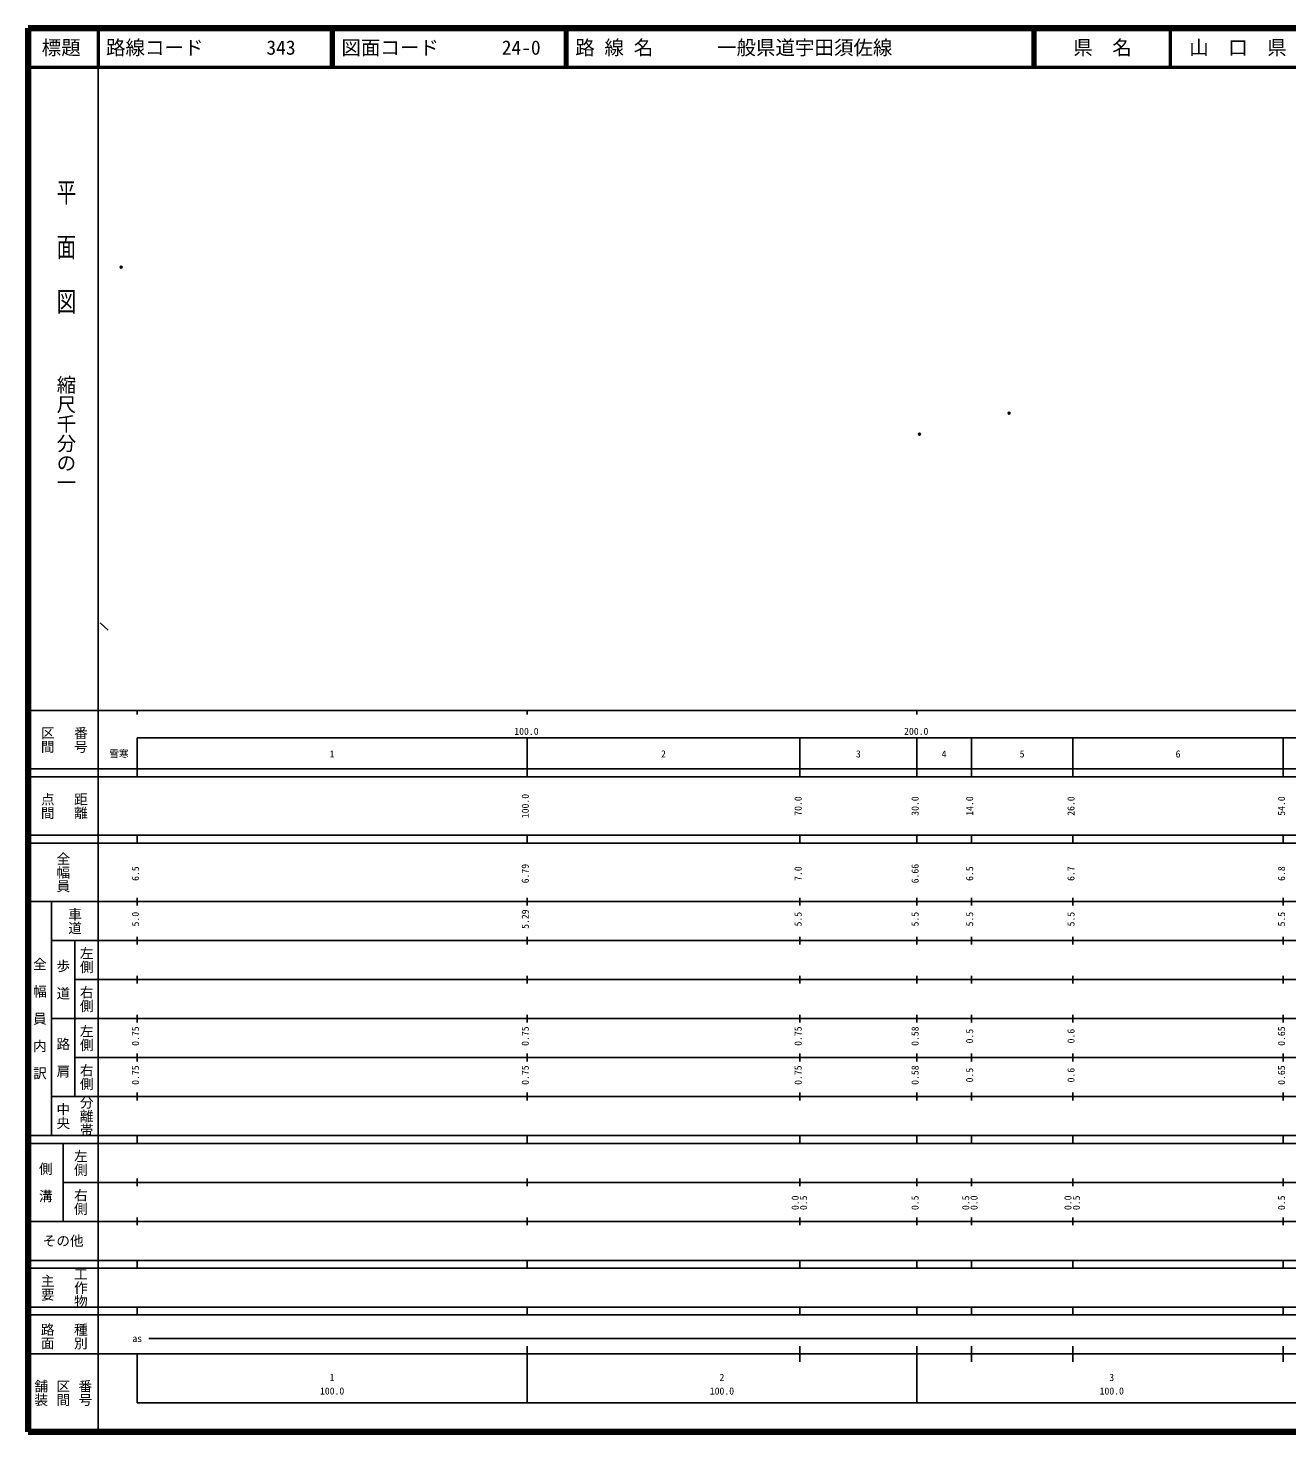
# Model space of a CAD drawing. Units: millimetres on the paper. Extents: x 40 to 680, y 20 to 380.
# Drawn here: x 40 to 362.9, y 20 to 380 of the extents above; entities that cross this region are included whole.
import ezdxf
from ezdxf.enums import TextEntityAlignment as Align

# ---------------------------------------------------------------- set-up
doc = ezdxf.new("R2010")
doc.units = ezdxf.units.MM
doc.header["$PDMODE"] = 32
doc.header["$PDSIZE"] = 0.5
for name, color, linetype, lineweight in [('M-OTRS', 6, 'Continuous', 25), ('M-TTL', 2, 'Continuous', 140), ('M-TTL-BAND', 7, 'Continuous', 25), ('M-TTL-LINE', 7, 'Continuous', 50)]:
    doc.layers.add(name, color=color, linetype=linetype, lineweight=lineweight)
doc.layers.add('M-TTL-TXT', color=7, linetype='Continuous')
doc.styles.add('@ＭＳ ゴシック', font='')
doc.styles.add('ＭＳ ゴシック', font='')
doc.styles.get('@ＭＳ ゴシック').set_extended_font_data('@MS Gothic')
doc.styles.get('ＭＳ ゴシック').set_extended_font_data('MS Gothic')

msp = doc.modelspace()

# ---------------------------------------------------------------- linework, layer by layer
at = {"layer": 'M-OTRS'}
msp.add_line((58.489, 227.514), (60.513, 225.617), dxfattribs=at)
for p in [(63.882, 318.691), (291.664, 281.262), (268.667, 275.842)]:
    msp.add_point(p, dxfattribs=at)
at = {"layer": 'M-TTL'}
for p, q in [((40, 380), (40, 20)), ((680, 380), (40, 380)), ((40, 20), (680, 20))]:
    msp.add_line(p, q, dxfattribs=at)
at = {"layer": 'M-TTL-BAND'}
for p, q in [((58, 370), (58, 20)), ((40, 205), (579, 205)), ((68, 205), (68, 204)), ((168, 205), (168, 204)), ((268, 205), (268, 204)), ((68, 198), (579, 198)), ((68, 198), (68, 188)), ((168, 188), (168, 198)), ((238, 188), (238, 198)), ((268, 188), (268, 198)), ((282, 188), (282, 198)), ((308, 188), (308, 198)), ((362, 188), (362, 198)), ((40, 190), (579, 190)), ((40, 188), (579, 188)), ((40, 173), (579, 173)), ((68, 171), (68, 173)), ((168, 171), (168, 173)), ((238, 171), (238, 173)), ((268, 171), (268, 173)), ((282, 171), (282, 173)), ((308, 171), (308, 173)), ((362, 171), (362, 173)), ((40, 171), (579, 171)), ((40, 156), (579, 156)), ((46, 96), (46, 156)), ((68, 155), (68, 157)), ((168, 155), (168, 157)), ((238, 155), (238, 157)), ((268, 155), (268, 157)), ((282, 155), (282, 157)), ((308, 155), (308, 157)), ((362, 155), (362, 157)), ((46, 146), (579, 146)), ((52, 146), (52, 106)), ((68, 145), (68, 147)), ((168, 145), (168, 147)), ((238, 145), (238, 147)), ((268, 145), (268, 147)), ((282, 145), (282, 147)), ((308, 145), (308, 147)), ((362, 145), (362, 147)), ((68, 135), (68, 137)), ((168, 135), (168, 137)), ((238, 135), (238, 137)), ((268, 135), (268, 137)), ((282, 135), (282, 137)), ((308, 135), (308, 137)), ((362, 135), (362, 137)), ((52, 136), (579, 136)), ((46, 126), (579, 126)), ((68, 125), (68, 127)), ((168, 125), (168, 127)), ((238, 125), (238, 127)), ((268, 125), (268, 127)), ((282, 125), (282, 127)), ((308, 125), (308, 127)), ((362, 125), (362, 127)), ((52, 116), (579, 116)), ((68, 115), (68, 117)), ((168, 115), (168, 117)), ((238, 115), (238, 117)), ((268, 115), (268, 117)), ((282, 115), (282, 117)), ((308, 115), (308, 117)), ((362, 115), (362, 117)), ((46, 106), (579, 106)), ((68, 105), (68, 107)), ((168, 105), (168, 107)), ((238, 105), (238, 107)), ((268, 105), (268, 107)), ((282, 105), (282, 107)), ((308, 105), (308, 107)), ((362, 105), (362, 107)), ((40, 96), (579, 96)), ((40, 94), (579, 94)), ((49, 94), (49, 74)), ((68, 94), (68, 96)), ((168, 94), (168, 96)), ((238, 94), (238, 96)), ((268, 94), (268, 96)), ((282, 94), (282, 96)), ((308, 94), (308, 96)), ((362, 94), (362, 96)), ((49, 84), (579, 84)), ((68, 83), (68, 85)), ((168, 83), (168, 85)), ((238, 83), (238, 85)), ((268, 83), (268, 85)), ((282, 83), (282, 85)), ((308, 83), (308, 85)), ((362, 83), (362, 85)), ((40, 74), (579, 74)), ((68, 73), (68, 75)), ((168, 73), (168, 75)), ((238, 73), (238, 75)), ((268, 73), (268, 75)), ((282, 73), (282, 75)), ((308, 73), (308, 75)), ((362, 73), (362, 75)), ((40, 64), (579, 64)), ((40, 62), (579, 62)), ((68, 62), (68, 64)), ((168, 62), (168, 64)), ((238, 62), (238, 64)), ((268, 62), (268, 64)), ((282, 62), (282, 64)), ((308, 62), (308, 64)), ((362, 62), (362, 64)), ((40, 52), (579, 52)), ((68, 50), (68, 52)), ((168, 50), (168, 52)), ((238, 50), (238, 52)), ((268, 50), (268, 52)), ((282, 50), (282, 52)), ((308, 50), (308, 52)), ((362, 50), (362, 52)), ((40, 50), (579, 50)), ((71, 44), (565, 44)), ((40, 40), (579, 40)), ((68, 40), (68, 27.5)), ((168, 27.5), (168, 42)), ((238, 38), (238, 42)), ((268, 27.5), (268, 42)), ((282, 38), (282, 42)), ((308, 38), (308, 42)), ((362, 38), (362, 42)), ((68, 27.5), (579, 27.5))]:
    msp.add_line(p, q, dxfattribs=at)
at = {"layer": 'M-TTL-LINE'}
for p, q in [((58, 380), (58, 370)), ((117.75, 380), (117.75, 370)), ((118.25, 380), (118.25, 370)), ((177.75, 380), (177.75, 370)), ((178.25, 380), (178.25, 370)), ((297.75, 380), (297.75, 370)), ((298.25, 380), (298.25, 370)), ((333, 380), (333, 370)), ((40, 370), (680, 370))]:
    msp.add_line(p, q, dxfattribs=at)

# ---------------------------------------------------------------- texts
at = {"layer": 'M-TTL-BAND', "style": '@ＭＳ ゴシック', "width": 1.4}
msp.add_text('平  面  図', height=3.666, rotation=270, dxfattribs=at).set_placement((49.777, 306.475), align=Align.MIDDLE_RIGHT)
at = {"layer": 'M-TTL-BAND', "style": '@ＭＳ ゴシック'}
msp.add_text('縮尺千分の一', height=3.666, rotation=270, dxfattribs=at).set_placement((49.777, 261.03), align=Align.MIDDLE_RIGHT)
for s, p in [('区間', (45, 197.5)), ('番号', (53.5, 197.5)), ('点間', (45, 180.5)), ('距離', (53.5, 180.5)), ('全幅員', (49, 163.5)), ('車道', (52, 151)), ('左側', (55, 141)), ('全\u3000幅\u3000員\u3000内\u3000訳', (43, 126)), ('歩\u3000道', (49, 136)), ('右側', (55, 131)), ('左側', (55, 121)), ('路\u3000肩', (49, 116)), ('右側', (55, 111)), ('分離帯', (55, 101)), ('中央', (49, 101)), ('左側', (53.5, 89)), ('側\u3000溝', (44.5, 84)), ('右側', (53.5, 79)), ('工作物', (53.5, 57)), ('主要', (45, 57)), ('路面', (45, 44.5)), ('種別', (53.5, 44.5)), ('舗装', (43.333, 30)), ('区間', (49, 30)), ('番号', (54.667, 30))]:
    msp.add_text(s, height=2.566, rotation=270, dxfattribs=at).set_placement(p, align=Align.MIDDLE_CENTER)
at = {"layer": 'M-TTL-BAND', "style": 'ＭＳ ゴシック'}
for s, p in [('100.0', (167.844, 198.195)), ('200.0', (267.844, 198.195)), ('雪寒', (63.312, 192.405)), ('1', (118, 192.405)), ('2', (203, 192.405)), ('3', (253, 192.405)), ('4', (275, 192.405)), ('5', (295, 192.405)), ('6', (335, 192.405)), ('as', (68, 42.5)), ('1', (118, 32.523)), ('2', (218, 32.523)), ('3', (318, 32.523)), ('100.0', (118, 29.033)), ('100.0', (218, 29.033)), ('100.0', (318, 29.033))]:
    msp.add_text(s, height=1.833, dxfattribs=at).set_placement(p, align=Align.BOTTOM_CENTER)
for s, p in [('100.0', (169, 180.5)), ('70.0', (239, 180.5)), ('30.0', (269, 180.5)), ('14.0', (283, 180.5)), ('26.0', (309, 180.5)), ('54.0', (363, 180.5)), ('6.5', (69, 163.174)), ('6.79', (169, 163.174)), ('7.0', (239, 163.174)), ('6.66', (269, 163.174)), ('6.5', (283, 163.174)), ('6.7', (309, 163.174)), ('6.8', (363, 163.174)), ('5.0', (69, 151.5)), ('5.29', (169, 151.5)), ('5.5', (239, 151.5)), ('5.5', (269, 151.5)), ('5.5', (283, 151.5)), ('5.5', (309, 151.5)), ('5.5', (363, 151.5)), ('0.75', (69, 121.5)), ('0.75', (169, 121.5)), ('0.75', (239, 121.5)), ('0.58', (269, 121.5)), ('0.5', (283, 121.5)), ('0.6', (309, 121.5)), ('0.65', (363, 121.5)), ('0.75', (69, 111.5)), ('0.75', (169, 111.5)), ('0.75', (239, 111.5)), ('0.58', (269, 111.5)), ('0.5', (283, 111.5)), ('0.6', (309, 111.5)), ('0.65', (363, 111.5)), ('0.0', (238.247, 78.764)), ('0.5', (240.37, 78.764)), ('0.5', (269, 78.764)), ('0.5', (282, 78.764)), ('0.0', (284.117, 78.764)), ('0.0', (308.221, 78.764)), ('0.5', (310.37, 78.764)), ('0.5', (363, 78.764))]:
    msp.add_text(s, height=1.833, rotation=90, dxfattribs=at).set_placement(p, align=Align.BOTTOM_CENTER)
msp.add_text('その他', height=2.566, dxfattribs=at).set_placement((49, 69), align=Align.MIDDLE_CENTER)
at = {"layer": 'M-TTL-TXT', "style": 'ＭＳ ゴシック'}
for s, p in [('標題', (48.5, 375)), ('県\u3000名', (315.625, 375)), ('山\u3000口\u3000県', (350.375, 375))]:
    msp.add_text(s, height=3.666, dxfattribs=at).set_placement(p, align=Align.MIDDLE_CENTER)
for s, p in [('路線コード', (60, 375)), ('343', (101.142, 375)), ('図面コード', (120.38, 375)), ('24-0', (161.521, 375)), ('路 線 名', (180.38, 375)), ('一般県道宇田須佐線', (216.734, 375))]:
    msp.add_text(s, height=3.666, dxfattribs=at).set_placement(p, align=Align.MIDDLE_LEFT)

doc.saveas('drawing.dxf')
